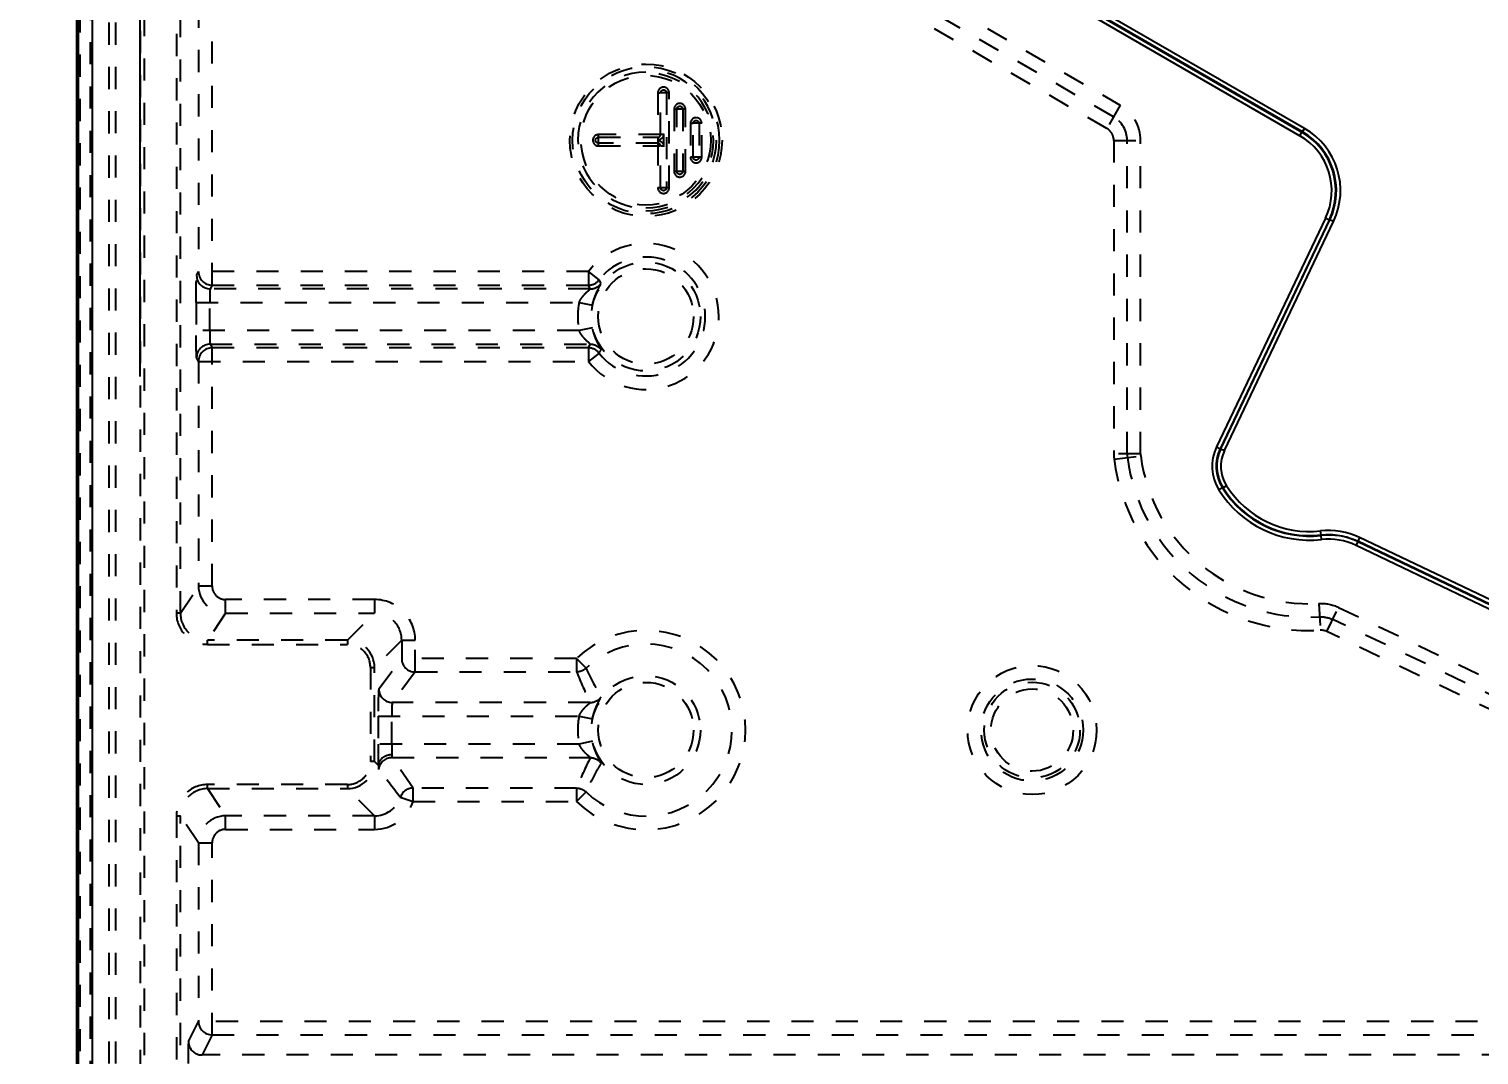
# Model space of a CAD drawing. Header units: millimetres. Extents: x -1265 to 1982, y -12197 to 1934.
# Drawn here: x -122.9 to -15.8, y 56.8 to 132.4 of the extents above; entities that cross this region are included whole.
import ezdxf

# ---------------------------------------------------------------- set-up
doc = ezdxf.new("R2010")
doc.units = ezdxf.units.MM
doc.header["$LTSCALE"] = 16.335
doc.header["$PDMODE"] = 3
doc.header["$PDSIZE"] = 0.3125
doc.linetypes.add('HIDDEN', pattern=[0.2, 0.1, -0.1])
doc.layers.get('0').update_dxf_attribs({"linetype": 'CONTINUOUS'})
doc.layers.get('Defpoints').update_dxf_attribs({"linetype": 'CONTINUOUS'})
doc.layers.add('DEFAULT_2', color=8, linetype='HIDDEN')
doc.styles.get("Standard").update_dxf_attribs({"font": 'txt', "width": 0.8})
doc.dimstyles.new('11', dxfattribs={"dimtxt": 8, "dimasz": 8, "dimexe": 0, "dimexo": 0, "dimgap": 0, "dimtad": 0, "dimdsep": 46, "dimtxsty": 'Standard', "dimcen": 0, "dimclrd": 4, "dimclre": 4, "dimclrt": 6, "dimazin": 0, "dimtp": 0.01, "dimtm": 0.01, "dimtfac": 1, "dimtofl": 0, "dimtmove": 0, "dimatfit": 3, "dimfxl": 0, "dimtolj": 1, "dimarcsym": 0})

# ---------------------------------------------------------------- blocks, each defined once
blk = doc.blocks.new('*D79')
at = {"color": 4, "lineweight": -2}
for p, q in [((-41.72, 283.87), (-159.31, 283.87)), ((-159.31, 275.87), (-159.31, 57.15)), ((-159.31, -114.13), (-159.31, 41.15)), ((-36.24, -122.13), (-159.31, -122.13))]:
    blk.add_line(p, q, dxfattribs=at)
at = {"color": 4}
for points in [[(-160.64, 275.87), (-157.98, 275.87), (-159.31, 283.87)], [(-160.64, -114.13), (-157.98, -114.13), (-159.31, -122.13)]]:
    blk.add_solid(points, dxfattribs=at)
at = {"layer": 'Defpoints', "color": 0}
for p in [(-41.72, 283.87), (-159.31, -122.13), (-36.24, -122.13)]:
    blk.add_point(p, dxfattribs=at)
at = {"color": 6, "insert": (-159.31, 49.15), "char_height": 8, "attachment_point": 5, "rotation": 90}
blk.add_mtext('\\A1;406', dxfattribs=at)
blk = doc.blocks.new('*D92')
at = {"color": 4, "lineweight": -2}
for p, q in [((-114.64, 106.79), (-114.64, 300.34)), ((-106.64, 300.34), (19.43, 300.34)), ((287.99, 300.34), (48.23, 300.34)), ((295.99, 106.1), (295.99, 300.34))]:
    blk.add_line(p, q, dxfattribs=at)
at = {"color": 4}
for points in [[(-106.64, 301.67), (-106.64, 299.01), (-114.64, 300.34)], [(287.99, 301.67), (287.99, 299.01), (295.99, 300.34)]]:
    blk.add_solid(points, dxfattribs=at)
at = {"layer": 'Defpoints', "color": 0}
for p in [(-114.64, 300.34), (-114.64, 106.79), (295.99, 106.1)]:
    blk.add_point(p, dxfattribs=at)
at = {"color": 6, "insert": (33.83, 300.34), "char_height": 8, "attachment_point": 5}
blk.add_mtext('\\A1;410.63', dxfattribs=at)

msp = doc.modelspace()

# ---------------------------------------------------------------- linework, layer by layer
at = {"color": 7, "linetype": 'Continuous'}
for p, q in [((-119.323, -115.132), (-119.323, 276.873)), ((-119.191, -115), (-119.191, 276.741)), ((-118.192, 276.741), (-118.192, -115)), ((-82.653, 155.5), (-29.06, 124.558)), ((-82.503, 155.759), (-28.91, 124.817)), ((-28.859, 124.833), (-82.495, 155.8)), ((-28.709, 125.093), (-82.345, 156.059)), ((-29.059, 124.557), (-28.91, 124.817)), ((-28.859, 124.833), (-28.91, 124.817)), ((-28.859, 124.833), (-28.709, 125.093)), ((-27.169, 118.467), (-35.215, 101.598)), ((-26.898, 118.338), (-34.944, 101.469)), ((-34.9, 101.471), (-26.847, 118.354)), ((-34.629, 101.342), (-26.577, 118.225)), ((-26.898, 118.338), (-27.168, 118.467)), ((-26.847, 118.354), (-26.898, 118.338)), ((-26.576, 118.225), (-26.847, 118.354)), ((-35.215, 101.598), (-34.944, 101.469)), ((-34.9, 101.471), (-34.944, 101.469)), ((-34.9, 101.471), (-34.629, 101.342)), ((-34.782, 98.591), (-35.037, 98.433)), ((-34.73, 98.582), (-34.782, 98.591)), ((-34.476, 98.742), (-34.73, 98.582)), ((-27.498, 95.109), (-27.532, 95.407)), ((-27.5, 95.07), (-27.498, 95.109)), ((-27.466, 94.772), (-27.5, 95.07)), ((-24.653, 94.925), (-24.918, 94.344)), ((-24.918, 94.344), (38.509, 64.091)), ((-24.794, 94.617), (38.635, 64.363)), ((38.652, 64.398), (-24.777, 94.652)), ((38.777, 64.67), (-24.653, 94.925))]:
    msp.add_line(p, q, dxfattribs=at)
for centre, radius, start, end in [((-31.407, 120.49), 4.696, 334.48158, 60.01842), ((-31.408, 120.49), 4.997, 334.49874, 60.00126), ((-31.364, 120.503), 5.002, 334.55784, 59.94216), ((-31.356, 120.506), 5.296, 334.48877, 60.01123), ((-32.239, 100.178), 3.297, 154.49287, 211.95617), ((-32.239, 100.178), 2.998, 154.49296, 211.95623), ((-32.194, 100.18), 2.998, 154.49543, 212.22376), ((-32.194, 100.18), 2.698, 154.49684, 212.22224), ((-28.35, 102.603), 7.581, 211.94919, 276.43422), ((-28.35, 102.603), 7.542, 212.2193, 276.48536), ((-28.35, 102.603), 7.242, 212.21939, 276.48548), ((-28.35, 102.603), 7.881, 211.94929, 276.43431), ((-26.933, 90.145), 5.296, 64.49865, 96.48655), ((-26.94, 90.104), 4.997, 64.49966, 96.43458), ((-26.94, 90.104), 4.697, 64.49954, 96.43445)]:
    msp.add_arc(centre, radius, start, end, dxfattribs=at)
msp.add_open_spline([(-27.498, 95.109), (-27.037, 95.162), (-26.097, 95.135), (-25.2, 94.854), (-24.782, 94.655)], degree=3, knots=[0, 0, 0, 0, 0.5000005, 1, 1, 1, 1], dxfattribs=at)
at = {"layer": 'DEFAULT_2', "color": 8, "linetype": 'HIDDEN'}
for p, q in [((-116.952, 201.501), (-116.952, -113.76)), ((-116.453, -113.76), (-116.453, 201.501)), ((-114.639, 200.887), (-114.639, -113.146)), ((-114.339, -113.138), (-114.339, 200.879)), ((-119.109, 159.939), (-119.109, -66.198)), ((-118.309, -66.198), (-118.309, 159.939)), ((-111.976, 148.4), (-111.976, 89.341)), ((-111.676, 89.341), (-111.676, 148.4)), ((-109.34, 113.536), (-109.34, 144.942)), ((-42.809, 125.944), (-75.247, 144.672)), ((-74.753, 145.529), (-42.314, 126.8)), ((-110.34, 143.953), (-110.34, 114.535)), ((-43.303, 125.088), (-75.742, 143.816)), ((-76.441, 127.72), (-76.438, 124.037)), ((-76.441, 127.72), (-76.241, 127.72)), ((-76.241, 124.639), (-76.241, 127.72)), ((-75.605, 127.72), (-76.206, 127.72)), ((-75.805, 127.72), (-75.805, 120.72)), ((-75.605, 120.72), (-75.605, 127.72)), ((-75.241, 126.52), (-75.241, 121.92)), ((-75.241, 126.52), (-75.041, 126.52)), ((-75.041, 121.92), (-75.041, 126.52)), ((-74.405, 126.52), (-75.006, 126.52)), ((-74.605, 126.52), (-74.605, 121.92)), ((-74.405, 121.92), (-74.405, 126.52)), ((-42.314, 126.8), (-43.303, 125.088)), ((-74.041, 125.47), (-74.041, 122.97)), ((-74.041, 125.47), (-73.841, 125.47)), ((-73.841, 122.97), (-73.841, 125.47)), ((-73.205, 125.47), (-73.806, 125.47)), ((-73.405, 125.47), (-73.405, 122.97)), ((-73.205, 122.97), (-73.205, 125.47)), ((-80.823, 124.037), (-80.823, 124.639)), ((-76.241, 124.639), (-80.823, 124.639)), ((-80.823, 124.439), (-76.441, 124.439)), ((-76.006, 124.636), (-76.206, 124.636)), ((-76.015, 124.693), (-76.015, 123.747)), ((-42.793, 124.204), (-42.793, 101.082)), ((-42.793, 124.204), (-40.815, 124.204)), ((-41.804, 101.082), (-41.804, 124.204)), ((-40.815, 101.082), (-40.815, 124.204)), ((-80.823, 123.802), (-80.823, 124.002)), ((-76.441, 124.002), (-80.823, 124.002)), ((-80.823, 123.802), (-76.241, 123.802)), ((-76.441, 124.002), (-76.441, 120.72)), ((-76.241, 120.72), (-76.241, 123.802)), ((-76.206, 123.805), (-76.006, 123.805)), ((-73.841, 122.97), (-74.041, 122.97)), ((-73.205, 122.97), (-73.806, 122.97)), ((-75.041, 121.92), (-75.241, 121.92)), ((-74.405, 121.92), (-75.006, 121.92)), ((-76.241, 120.72), (-76.441, 120.72)), ((-75.605, 120.72), (-76.206, 120.72)), ((-110.481, 114.254), (-110.34, 114.535)), ((-81.562, 114.535), (-110.34, 114.535)), ((-81.566, 114.535), (-81.566, 113.536)), ((-80.779, 113.92), (-81.566, 114.535)), ((-109.34, 113.536), (-109.481, 113.254)), ((-109.34, 113.536), (-81.566, 113.536)), ((-81.427, 113.254), (-81.566, 113.536)), ((-80.623, 113.659), (-80.779, 113.92)), ((-81.427, 113.254), (-109.481, 113.254)), ((-110.515, 112.255), (-110.515, 110.186)), ((-110.515, 112.255), (-82.251, 112.255)), ((-109.515, 110.186), (-109.515, 112.255)), ((-82.251, 112.255), (-81.273, 112.049)), ((-81.273, 110.391), (-82.251, 110.186)), ((-82.251, 110.186), (-110.515, 110.186)), ((-109.481, 109.187), (-109.34, 108.905)), ((-109.481, 109.187), (-81.427, 109.187)), ((-81.566, 108.905), (-81.427, 109.187)), ((-110.34, 107.906), (-110.481, 108.187)), ((-109.34, 91.344), (-109.34, 108.905)), ((-81.566, 108.905), (-109.34, 108.905)), ((-81.566, 108.905), (-81.566, 107.906)), ((-80.779, 108.521), (-81.566, 107.906)), ((-110.34, 107.906), (-110.34, 91.344)), ((-110.34, 107.906), (-81.566, 107.906)), ((-40.815, 101.082), (-42.793, 101.082)), ((-42.767, 100.691), (-40.807, 100.951)), ((-111.676, 89.341), (-110.34, 91.344)), ((-109.34, 91.344), (-110.34, 91.344)), ((-108.34, 89.345), (-108.34, 90.344)), ((-97.348, 90.344), (-108.34, 90.344)), ((-97.348, 90.344), (-97.348, 89.345)), ((-27.662, 90.056), (-27.554, 88.081)), ((-111.676, 89.341), (-111.976, 89.341)), ((-108.34, 89.345), (-109.676, 87.341)), ((-108.34, 89.345), (-97.348, 89.345)), ((-99.352, 87.341), (-97.348, 89.345)), ((-27.059, 87.983), (-26.208, 89.768)), ((15.583, 68.739), (-26.633, 88.876)), ((-26.208, 89.768), (16.009, 69.632)), ((15.158, 67.847), (-27.059, 87.983)), ((-109.676, 87.041), (-109.676, 87.341)), ((-99.352, 87.341), (-109.676, 87.341)), ((-109.676, 87.041), (-99.352, 87.041)), ((-99.352, 87.341), (-99.352, 87.041)), ((-95.348, 87.345), (-97.352, 85.341)), ((-95.348, 87.345), (-95.348, 86.001)), ((-95.348, 87.345), (-94.349, 87.345)), ((-94.349, 85.002), (-94.349, 87.345)), ((-97.034, 83.754), (-95.348, 86.001)), ((-82.436, 86.001), (-95.348, 86.001)), ((-82.436, 86.001), (-82.436, 85.002)), ((-81.741, 85.283), (-82.436, 86.001)), ((-97.652, 85.341), (-97.652, 78.399)), ((-97.652, 85.341), (-97.352, 85.341)), ((-97.352, 78.399), (-97.352, 85.341)), ((-94.349, 85.002), (-96.034, 82.754)), ((-94.349, 85.002), (-82.435, 85.002)), ((-81.427, 82.754), (-96.034, 82.754)), ((-97.084, 81.755), (-97.084, 79.686)), ((-97.084, 81.755), (-82.251, 81.755)), ((-96.085, 79.686), (-96.085, 81.755)), ((-82.251, 81.755), (-81.273, 81.549)), ((-82.251, 79.686), (-97.084, 79.686)), ((-81.273, 79.891), (-82.251, 79.686)), ((-97.352, 78.399), (-97.652, 78.399)), ((-97.352, 78.399), (-97.064, 78.111)), ((-94.505, 76.439), (-96.06, 78.687)), ((-96.06, 78.687), (-81.427, 78.687)), ((-109.676, 76.4), (-109.676, 76.7)), ((-99.352, 76.7), (-109.676, 76.7)), ((-109.676, 76.4), (-108.34, 74.396)), ((-109.676, 76.4), (-99.352, 76.4)), ((-99.352, 76.7), (-99.352, 76.4)), ((-97.348, 74.396), (-99.352, 76.4)), ((-94.505, 75.439), (-94.505, 76.439)), ((-82.435, 76.439), (-94.505, 76.439)), ((-82.436, 76.439), (-82.436, 75.439)), ((-82.436, 75.439), (-81.741, 76.157)), ((-95.452, 75.758), (-94.505, 75.439)), ((-94.505, 75.439), (-82.436, 75.439)), ((-111.976, 74.4), (-111.976, -66.659)), ((-111.976, 74.4), (-111.676, 74.4)), ((-111.676, -66.659), (-111.676, 74.4)), ((-110.34, 72.396), (-111.676, 74.4)), ((-108.34, 73.396), (-108.34, 74.396)), ((-97.348, 74.396), (-108.34, 74.396)), ((-97.348, 74.396), (-97.348, 73.396)), ((-108.34, 73.396), (-97.348, 73.396)), ((-110.34, 72.396), (-110.34, 59.233)), ((-110.34, 72.396), (-109.34, 72.396)), ((-109.34, 58.234), (-109.34, 72.396)), ((-111.08, 57.754), (-110.34, 59.233)), ((16.728, 59.233), (-110.34, 59.233)), ((-109.34, 58.234), (-110.08, 56.754)), ((-109.34, 58.234), (15.739, 58.234)), ((116.677, 56.754), (-110.08, 56.754))]:
    msp.add_line(p, q, dxfattribs=at)
for centre, radius in [((-77.323, 124.22), 5.618), ((-77.323, 124.22), 5.418), ((-77.323, 124.22), 4.782), ((-77.323, 111.22), 4.017), ((-77.323, 111.22), 3.517), ((-77.323, 80.72), 4.017), ((-48.823, 80.72), 4.762), ((-77.323, 80.72), 3.517), ((-48.823, 80.72), 3.763), ((-48.823, 80.72), 3.534), ((-48.823, 80.72), 3.034)]:
    msp.add_circle(centre, radius, dxfattribs=at)
for centre, radius, start, end in [((-77.323, 124.22), 5.017, 90, 270), ((-77.323, 124.22), 5.2, 270, 90), ((-77.323, 124.22), 4.983, 270, 90), ((-76.023, 127.72), 0.418, 0, 180), ((-74.823, 126.52), 0.418, 0, 180), ((-43.813, 124.204), 2.997, 359.99198, 60.00802), ((-73.623, 125.47), 0.418, 0, 180), ((-43.813, 124.204), 2.009, 359.99535, 60.00465), ((-80.823, 124.22), 0.418, 90, 270), ((-73.623, 122.97), 0.418, 180, 360), ((-74.823, 121.92), 0.418, 180, 360), ((-76.023, 120.72), 0.418, 180, 360), ((-77.323, 111.22), 5.385, 217.99623, 141.97674), ((-77.323, 111.22), 4.385, 217.99623, 142.00377), ((-109.34, 114.536), 1, 180.03765, 269.98854), ((-109.48, 114.254), 1, 180.05521, 269.97098), ((-81.567, 114.536), 1.001, 270.04588, 321.98198), ((-77.323, 111.22), 5.036, 168.14693, 191.85307), ((-109.48, 108.186), 1, 90.02902, 179.94479), ((-109.34, 107.905), 1, 90.01146, 179.96235), ((-81.567, 107.904), 1.001, 38.01783, 89.95376), ((-39.816, 101.082), 2.977, 179.99999, 187.55393), ((-28.35, 102.603), 14.543, 187.55393, 273.13457), ((-39.816, 101.082), 1.988, 179.99998, 187.55394), ((-28.35, 102.603), 13.555, 187.55393, 273.13457), ((-39.815, 101.082), 1.001, 180.00422, 187.54971), ((-28.35, 102.603), 12.566, 187.55393, 273.1346), ((-108.34, 91.345), 2, 180.01308, 269.98692), ((-108.34, 91.344), 1, 179.98912, 269.99997), ((-97.347, 87.346), 2.999, 359.98948, 90.01052), ((-109.676, 89.34), 2.299, 179.98325, 269.99709), ((-109.676, 89.34), 1.999, 179.98194, 270.00388), ((-97.346, 87.347), 1.998, 359.96413, 90.03587), ((-77.323, 80.72), 7.351, 225.92408, 134.07592), ((-99.352, 85.341), 1.999, 0.00039, 89.99961), ((-99.352, 85.342), 1.699, 359.98821, 90.01179), ((-77.323, 80.72), 6.351, 225.93384, 134.06821), ((-94.348, 86.002), 1, 180.05306, 269.96222), ((-54.105, 96.356), 30.521, 201.83997, 206.46581), ((-96.033, 83.755), 1.001, 180.07079, 269.94448), ((-77.323, 80.72), 5.036, 168.14693, 191.85307), ((-99.352, 78.399), 1.999, 270.00039, 359.99961), ((-99.352, 78.399), 1.699, 269.98821, 0.01179), ((-96.059, 77.686), 1.001, 90.0545, 172.40159), ((-54.681, 65.343), 29.89, 153.48544, 158.20897), ((-217.206, -17.061), 153.099, 37.32017, 38.29621), ((-109.676, 74.4), 2.299, 90.00376, 180.01586), ((-109.676, 74.401), 1.999, 89.99612, 180.01806), ((-94.497, 75.438), 1.003, 90.43545, 161.50779), ((-97.346, 76.394), 1.998, 269.9637, 341.44108), ((-97.347, 76.395), 2.999, 269.98878, 341.42428), ((-108.34, 72.396), 2, 90.01308, 179.98692), ((-108.34, 72.396), 1, 90.00003, 180.01088), ((-109.34, 59.234), 1, 180.03762, 269.98857), ((-110.079, 57.754), 1, 180.0552, 269.97098)]:
    msp.add_arc(centre, radius, start, end, dxfattribs=at)
for points, knots in [([(-76.242, 127.72), (-76.242, 127.776), (-76.188, 127.887), (-76.023, 127.966), (-75.857, 127.887), (-75.804, 127.776), (-75.804, 127.72)], [0, 0, 0, 0, 0.2519277, 0.4999983, 0.7480677, 1, 1, 1, 1]), ([(-75.042, 126.52), (-75.042, 126.576), (-74.988, 126.687), (-74.823, 126.766), (-74.657, 126.687), (-74.604, 126.576), (-74.604, 126.52)], [0, 0, 0, 0, 0.2519277, 0.4999983, 0.7480677, 1, 1, 1, 1]), ([(-73.842, 125.47), (-73.842, 125.526), (-73.788, 125.637), (-73.623, 125.716), (-73.457, 125.637), (-73.404, 125.526), (-73.404, 125.47)], [0, 0, 0, 0, 0.2519277, 0.4999983, 0.7480677, 1, 1, 1, 1]), ([(-80.823, 124.001), (-80.879, 124.001), (-80.989, 124.055), (-81.068, 124.22), (-80.989, 124.386), (-80.879, 124.439), (-80.823, 124.439)], [0, 0, 0, 0, 0.2519323, 0.5000017, 0.7480723, 1, 1, 1, 1]), ([(-76.015, 124.693), (-76.015, 124.571), (-76.097, 124.379), (-76.308, 124.242), (-76.434, 124.22), (-76.496, 124.22)], [0, 0, 0, 0, 0.4961165, 0.747119, 1, 1, 1, 1]), ([(-76.496, 124.22), (-76.434, 124.22), (-76.308, 124.199), (-76.097, 124.062), (-76.015, 123.87), (-76.015, 123.747)], [0, 0, 0, 0, 0.2528863, 0.5039283, 1, 1, 1, 1]), ([(-76.441, 124.439), (-76.39, 124.44), (-76.285, 124.484), (-76.241, 124.589), (-76.241, 124.639)], [0, 0, 0, 0, 0.5075565, 1, 1, 1, 1]), ([(-42.793, 124.204), (-42.793, 124.38), (-42.892, 124.735), (-43.151, 125), (-43.303, 125.088)], [0, 0, 0, 0, 0.5000045, 1, 1, 1, 1]), ([(-76.242, 123.802), (-76.242, 123.854), (-76.286, 123.959), (-76.391, 124.002), (-76.441, 124.002)], [0, 0, 0, 0, 0.5075565, 1, 1, 1, 1]), ([(-73.404, 122.97), (-73.404, 122.915), (-73.457, 122.804), (-73.623, 122.725), (-73.788, 122.804), (-73.842, 122.915), (-73.842, 122.97)], [0, 0, 0, 0, 0.2519323, 0.5000017, 0.7480723, 1, 1, 1, 1]), ([(-74.604, 121.92), (-74.604, 121.865), (-74.657, 121.754), (-74.823, 121.675), (-74.988, 121.754), (-75.042, 121.865), (-75.042, 121.92)], [0, 0, 0, 0, 0.2519277, 0.4999983, 0.7480677, 1, 1, 1, 1]), ([(-75.804, 120.72), (-75.804, 120.665), (-75.857, 120.554), (-76.023, 120.475), (-76.188, 120.554), (-76.242, 120.665), (-76.242, 120.72)], [0, 0, 0, 0, 0.2519323, 0.5000017, 0.7480723, 1, 1, 1, 1]), ([(-110.515, 112.255), (-110.515, 112.505), (-110.513, 112.868), (-110.509, 113.331), (-110.506, 113.627), (-110.499, 113.873), (-110.497, 114.06), (-110.486, 114.178), (-110.488, 114.238), (-110.481, 114.254)], [0, 0, 0, 0, 0.3747513, 0.5448924, 0.6948669, 0.8193207, 0.913843, 0.974716, 1, 1, 1, 1]), ([(-81.427, 113.254), (-81.354, 113.254), (-81.05, 113.294), (-80.761, 113.472), (-80.623, 113.659)], [0, 0, 0, 0, 0.2378358, 1, 1, 1, 1]), ([(-81.273, 112.049), (-81.249, 112.165), (-81.193, 112.387), (-81.089, 112.698), (-80.976, 112.971), (-80.866, 113.2), (-80.768, 113.383), (-80.698, 113.506), (-80.657, 113.58), (-80.636, 113.618), (-80.626, 113.642), (-80.621, 113.656), (-80.623, 113.659)], [0, 0, 0, 0, 0.2027026, 0.3932006, 0.5638608, 0.7105029, 0.8302724, 0.9202686, 0.9531345, 0.9774499, 0.9929896, 1, 1, 1, 1]), ([(-109.481, 113.254), (-109.487, 113.248), (-109.487, 113.215), (-109.497, 113.158), (-109.5, 113.063), (-109.506, 112.941), (-109.509, 112.793), (-109.514, 112.561), (-109.515, 112.38), (-109.515, 112.255)], [0, 0, 0, 0, 0.026378, 0.0879338, 0.1820646, 0.3058672, 0.4557907, 0.6258517, 1, 1, 1, 1]), ([(-82.251, 112.255), (-82.222, 112.323), (-82.154, 112.456), (-82.03, 112.64), (-81.896, 112.807), (-81.76, 112.951), (-81.635, 113.069), (-81.54, 113.151), (-81.482, 113.2), (-81.45, 113.227), (-81.437, 113.24), (-81.424, 113.252), (-81.427, 113.254)], [0, 0, 0, 0, 0.1709536, 0.3418966, 0.5075345, 0.6613882, 0.7961342, 0.9033935, 0.9439231, 0.9741992, 0.9931134, 1, 1, 1, 1]), ([(-80.623, 108.781), (-80.621, 108.785), (-80.626, 108.799), (-80.636, 108.823), (-80.657, 108.861), (-80.698, 108.935), (-80.768, 109.057), (-80.866, 109.24), (-80.976, 109.468), (-81.089, 109.742), (-81.192, 110.054), (-81.249, 110.276), (-81.273, 110.391)], [0, 0, 0, 0, 0.0070116, 0.0225624, 0.0467977, 0.0795344, 0.1693569, 0.2889832, 0.4353315, 0.6058575, 0.7975029, 1, 1, 1, 1]), ([(-110.481, 108.187), (-110.488, 108.202), (-110.486, 108.263), (-110.497, 108.38), (-110.499, 108.568), (-110.506, 108.814), (-110.509, 109.11), (-110.513, 109.573), (-110.515, 109.936), (-110.515, 110.186)], [0, 0, 0, 0, 0.0252839, 0.0861569, 0.1806793, 0.305133, 0.4551075, 0.6252486, 1, 1, 1, 1]), ([(-109.515, 110.186), (-109.515, 110.061), (-109.514, 109.88), (-109.509, 109.648), (-109.506, 109.5), (-109.5, 109.378), (-109.497, 109.283), (-109.487, 109.226), (-109.487, 109.193), (-109.481, 109.187)], [0, 0, 0, 0, 0.3741483, 0.5442093, 0.6941328, 0.8179354, 0.9120662, 0.973622, 1, 1, 1, 1]), ([(-81.427, 109.187), (-81.424, 109.189), (-81.437, 109.201), (-81.45, 109.214), (-81.482, 109.241), (-81.54, 109.29), (-81.635, 109.371), (-81.76, 109.49), (-81.896, 109.634), (-82.03, 109.8), (-82.154, 109.984), (-82.222, 110.117), (-82.251, 110.186)], [0, 0, 0, 0, 0.0068866, 0.0258008, 0.0560769, 0.0966065, 0.2038658, 0.3386118, 0.4924655, 0.6581034, 0.8290464, 1, 1, 1, 1]), ([(-81.427, 109.187), (-81.354, 109.187), (-81.05, 109.146), (-80.761, 108.968), (-80.622, 108.781)], [0, 0, 0, 0, 0.2378406, 1, 1, 1, 1]), ([(-81.741, 85.283), (-81.786, 85.24), (-81.986, 85.084), (-82.245, 85.002), (-82.436, 85.002)], [0, 0, 0, 0, 0.2470483, 1, 1, 1, 1]), ([(-81.741, 85.283), (-81.658, 85.103), (-81.315, 84.38), (-80.937, 83.673), (-80.623, 83.159)], [0, 0, 0, 0, 0.2484553, 1, 1, 1, 1]), ([(-97.034, 83.754), (-97.037, 83.749), (-97.04, 83.731), (-97.045, 83.698), (-97.049, 83.646), (-97.056, 83.542), (-97.063, 83.373), (-97.071, 83.127), (-97.077, 82.831), (-97.083, 82.368), (-97.084, 82.005), (-97.084, 81.755)], [0, 0, 0, 0, 0.0083349, 0.0255848, 0.0516922, 0.0864929, 0.1810018, 0.3054233, 0.4553586, 0.6254326, 1, 1, 1, 1]), ([(-96.034, 82.754), (-96.042, 82.749), (-96.045, 82.715), (-96.057, 82.658), (-96.063, 82.563), (-96.071, 82.441), (-96.077, 82.293), (-96.083, 82.061), (-96.085, 81.88), (-96.085, 81.755)], [0, 0, 0, 0, 0.0273401, 0.0891717, 0.1833343, 0.3070225, 0.4567324, 0.6265138, 1, 1, 1, 1]), ([(-82.251, 81.755), (-82.222, 81.823), (-82.154, 81.956), (-82.03, 82.14), (-81.896, 82.307), (-81.76, 82.451), (-81.635, 82.569), (-81.54, 82.651), (-81.482, 82.7), (-81.45, 82.727), (-81.437, 82.74), (-81.424, 82.752), (-81.427, 82.754)], [0, 0, 0, 0, 0.1709537, 0.3418967, 0.5075345, 0.6613882, 0.7961342, 0.9033935, 0.9439231, 0.9741991, 0.9931134, 1, 1, 1, 1]), ([(-81.273, 81.549), (-81.249, 81.665), (-81.193, 81.887), (-81.089, 82.198), (-80.976, 82.471), (-80.866, 82.7), (-80.768, 82.883), (-80.698, 83.006), (-80.657, 83.08), (-80.636, 83.118), (-80.626, 83.141), (-80.621, 83.156), (-80.623, 83.159)], [0, 0, 0, 0, 0.2027626, 0.3933177, 0.5640289, 0.710719, 0.8305176, 0.9205646, 0.9534769, 0.9777366, 0.9930908, 1, 1, 1, 1]), ([(-97.084, 79.686), (-97.084, 79.536), (-97.083, 79.011), (-97.077, 78.486), (-97.064, 78.111)], [0, 0, 0, 0, 0.2852736, 1, 1, 1, 1]), ([(-96.085, 79.686), (-96.085, 79.611), (-96.083, 79.349), (-96.077, 79.086), (-96.065, 78.899)], [0, 0, 0, 0, 0.2848132, 1, 1, 1, 1]), ([(-81.427, 78.687), (-81.424, 78.689), (-81.437, 78.701), (-81.45, 78.714), (-81.482, 78.741), (-81.54, 78.79), (-81.635, 78.871), (-81.76, 78.99), (-81.896, 79.134), (-82.03, 79.3), (-82.154, 79.484), (-82.222, 79.617), (-82.251, 79.686)], [0, 0, 0, 0, 0.0068866, 0.0258009, 0.0560769, 0.0966065, 0.2038658, 0.3386118, 0.4924655, 0.6581033, 0.8290463, 1, 1, 1, 1]), ([(-80.623, 78.282), (-80.621, 78.285), (-80.627, 78.3), (-80.636, 78.323), (-80.657, 78.361), (-80.698, 78.435), (-80.768, 78.557), (-80.866, 78.74), (-80.976, 78.968), (-81.089, 79.242), (-81.192, 79.554), (-81.249, 79.776), (-81.273, 79.891)], [0, 0, 0, 0, 0.0069883, 0.0224758, 0.0466363, 0.0793142, 0.1691234, 0.2888098, 0.4352035, 0.6057627, 0.7974554, 1, 1, 1, 1]), ([(-96.065, 78.899), (-96.189, 78.897), (-96.438, 78.851), (-96.857, 78.654), (-97.06, 78.32), (-97.064, 78.111)], [0, 0, 0, 0, 0.2703465, 0.5438154, 1, 1, 1, 1]), ([(-96.065, 78.899), (-96.063, 78.869), (-96.061, 78.819), (-96.063, 78.752), (-96.063, 78.714), (-96.065, 78.69), (-96.06, 78.687)], [0, 0, 0, 0, 0.415801, 0.7214915, 0.916011, 1, 1, 1, 1]), ([(-80.623, 78.281), (-80.728, 78.109), (-81.132, 77.419), (-81.49, 76.701), (-81.741, 76.157)], [0, 0, 0, 0, 0.2518004, 1, 1, 1, 1]), ([(-81.427, 78.687), (-81.354, 78.687), (-81.05, 78.646), (-80.761, 78.469), (-80.623, 78.281)], [0, 0, 0, 0, 0.2378358, 1, 1, 1, 1]), ([(-97.064, 78.111), (-97.062, 78.07), (-97.06, 78), (-97.06, 77.91), (-97.057, 77.855), (-97.056, 77.825), (-97.051, 77.818)], [0, 0, 0, 0, 0.4195682, 0.7212583, 0.9125701, 1, 1, 1, 1]), ([(-82.436, 76.439), (-82.372, 76.439), (-82.12, 76.411), (-81.877, 76.289), (-81.741, 76.157)], [0, 0, 0, 0, 0.2525952, 1, 1, 1, 1]), ([(-111.08, 57.754), (-111.087, 57.738), (-111.084, 57.678), (-111.096, 57.56), (-111.098, 57.373), (-111.104, 57.127), (-111.108, 56.831), (-111.112, 56.368), (-111.113, 56.005), (-111.113, 55.755)], [0, 0, 0, 0, 0.0252719, 0.0861323, 0.1806552, 0.3051201, 0.4551205, 0.6252715, 1, 1, 1, 1])]:
    msp.add_open_spline(points, degree=3, knots=knots, dxfattribs=at)
for points in [[(-80.779, 108.521), (-80.727, 108.607), (-80.675, 108.694), (-80.623, 108.781)], [(-27.662, 90.056), (-27.169, 90.083), (-26.654, 89.981), (-26.208, 89.768)], [(-27.608, 89.068), (-27.278, 89.087), (-26.932, 89.018), (-26.633, 88.876)], [(-27.059, 87.983), (-27.211, 88.056), (-27.386, 88.09), (-27.554, 88.081)], [(-81.427, 82.754), (-81.127, 82.754), (-80.802, 82.918), (-80.623, 83.159)]]:
    msp.add_open_spline(points, degree=3, dxfattribs=at)

# ---------------------------------------------------------------- dimensions: what is measured, and where the dimension line sits
dim = msp.add_linear_dim(base=(-114.639, 300.339), p1=(295.993, 106.101), p2=(-114.639, 106.794), dimstyle='11')
dim.commit()
dim.dimension.update_dxf_attribs({"geometry": '*D92', "text_midpoint": (33.835, 300.339), "dimtype": 160})
dim = msp.add_linear_dim(base=(-159.309, -122.13), p1=(-41.721, 283.87), p2=(-36.239, -122.13), angle=90, dimstyle='11')
dim.commit()
dim.dimension.update_dxf_attribs({"geometry": '*D79', "text_midpoint": (-159.309, 49.15), "dimtype": 160})

doc.saveas('drawing.dxf')
